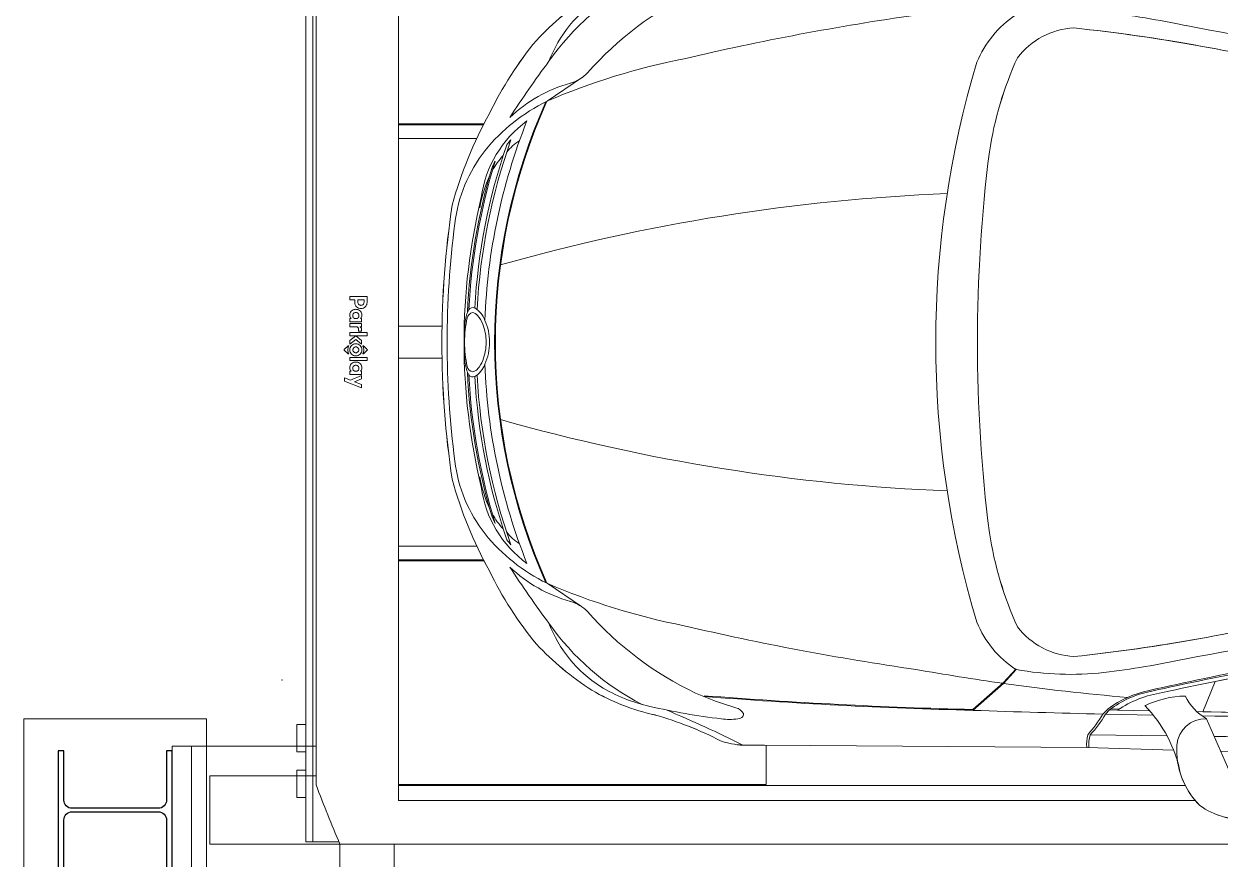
# Model space of a CAD drawing. Header units: inches. Extents: x 2378 to 8138, y 788 to 3743.
# Drawn here: x 4572.7 to 4834.7, y 1722.4 to 1905.4 of the extents above; entities that cross this region are included whole.
import ezdxf

# ---------------------------------------------------------------- set-up
doc = ezdxf.new("R2010")
doc.units = ezdxf.units.IN
doc.header["$MEASUREMENT"] = 0
doc.set_wipeout_variables(frame=1)
doc.linetypes.add('PHANTOM', pattern=[12.7, 6.35, -1.27, 1.27, -1.27, 1.27, -1.27])
for name, color, linetype in [('PK24-LOGO', 7, 'Continuous'), ('PK24E', 7, 'Continuous'), ('PK24E-COMP-CAR', 7, 'Continuous'), ('PK24E-STRUCT-STEEL', 254, 'Continuous')]:
    doc.layers.add(name, color=color, linetype=linetype)
for name, color, linetype, true_color in [('PK24E-COMP-PALLET', 132, 'Continuous', 0x00b7c8), ('PK24E-HELPER', 253, 'PHANTOM', 0xa1a1a1), ('PK24E-SYS-LIFT', 31, 'Continuous', 0xffcc5a), ('PK24E-SYS-SHELF', 31, 'Continuous', 0xffcc5a)]:
    doc.layers.add(name, color=color, linetype=linetype, true_color=true_color)

# ---------------------------------------------------------------- blocks, each defined once
blk = doc.blocks.new('STEEL-HEA260--TOP-STRUCT-PK24')
at = {"layer": 'PK24E-STRUCT-STEEL', "color": 8, "true_color": 0x808080}
blk.add_lwpolyline([(11.25, 13), (11.25, 2.175, -0.4142136), (9.45, 0.375), (-9.45, 0.375, -0.4142136), (-11.25, 2.175), (-11.25, 13), (-12.5, 13), (-12.5, -13), (-11.25, -13), (-11.25, -2.175, -0.4142136), (-9.45, -0.375), (9.45, -0.375, -0.4142136), (11.25, -2.175), (11.25, -13), (12.5, -13), (12.5, 13)], format="xyb", close=True, dxfattribs=at)
blk = doc.blocks.new('STEEL-HEA260-WPLATE-TOP-STRUCT-PK24')
at = {"layer": 'PK24E-STRUCT-STEEL', "color": 8, "lineweight": 5, "true_color": 0x808080}
blk.add_lwpolyline([(-20, 20), (20, 20), (20, -20), (-20, -20)], close=True, dxfattribs=at)
at = {"lineweight": 5}
blk.add_blockref('STEEL-HEA260--TOP-STRUCT-PK24', (0, 0), dxfattribs=at)
blk = doc.blocks.new('ELIFT-COLUMNS--TOP-COMP-PKE24')
at = {"lineweight": 5}
blk.add_blockref('STEEL-HEA260-WPLATE-TOP-STRUCT-PK24', (-306.5, 167.5), dxfattribs=at)
blk = doc.blocks.new('ELIFT-DU--TOP-COMP-PKE24')
at = {"layer": 'PK24E-SYS-LIFT', "linetype": 'Continuous', "lineweight": 5}
for p, q in [((-294, 153.5), (-294, 181.5)), ((-294, 181.5), (-289.75, 181.5)), ((-289.75, 181.5), (-257.25, 181.5)), ((-289.75, 153.5), (-289.75, 181.5))]:
    blk.add_line(p, q, dxfattribs=at)
at = {"lineweight": 5}
blk.add_wipeout([(-285.75, 175), (-285.75, 160), (307, 160), (307, 175)], dxfattribs=at)
at = {"layer": 'PK24E-SYS-LIFT', "linetype": 'Continuous', "lineweight": 5}
for p, q in [((-257.25, 181.5), (-257.25, 175)), ((-285.75, 160), (-285.75, 175)), ((-285.75, 175), (307, 175)), ((307, 160), (-285.75, 160)), ((-257.25, 160), (-257.25, 153.5)), ((-245.37, 160), (-245.37, 141.25))]:
    blk.add_line(p, q, dxfattribs=at)
blk = doc.blocks.new('*U39')
blk.add_blockref('ELIFT-COLUMNS--TOP-COMP-PKE24', (0, 0))
blk.add_blockref('ELIFT-DU--TOP-COMP-PKE24', (0, 0))
blk = doc.blocks.new('SEDAN---TOP-COMP-PKE24')
at = {"layer": 'PK24E-COMP-CAR', "lineweight": 5}
for p, q in [((-216.91, 52.81), (-209.34, 57.94)), ((-216.91, -52.81), (-209.34, -57.94)), ((-114.09, -71.56), (-116.92, -74.58)), ((-114.09, -71.73), (-116.92, -74.75)), ((-116.92, -74.58), (-123.58, -80.49)), ((-116.92, -74.75), (-123.58, -80.66)), ((-70.54, -74.33), (-73.22, -80.95)), ((-95.15, -81.48), (-93.97, -80.32)), ((-94.58, -81.49), (-93.64, -80.58)), ((-93.64, -80.58), (-91.91, -80.62)), ((-93.36, -80.34), (-91.61, -80.39)), ((-91.91, -80.62), (-84.91, -80.75)), ((-74.57, -80.93), (-65.09, -81.1)), ((-94.58, -81.49), (-84.09, -81.71)), ((-62.86, -104.5), (-72.44, -82.5)), ((-97.93, -86.02), (-81.06, -86.26)), ((-169.27, -88.29), (-174, -88.29)), ((-98.66, -88.8), (-169.27, -88.29)), ((-98.66, -88.8), (-79.61, -89.39))]:
    blk.add_line(p, q, dxfattribs=at)
for points in [[(-9.49, -90.01, -0.007742), (-69.33, -89.64)], [(-62.86, -104.5, -0.182926), (-73.91, -101.48, -0.158163), (-78.74, -91.93, 0.023024), (-79.61, -89.39), (-98.66, -88.8), (-169.27, -88.29), (-174, -88.29, -0.075259), (-178.89, -87.33, 0.049447), (-193.17, -81.68, -0.080698), (-207.09, -76.23, -0.062715), (-219.23, -66.14, -0.061643), (-229.5, -50.11, -0.061425), (-237.69, -30.02, -0.075225), (-237.69, 30.02, -0.061425), (-229.5, 50.11, -0.061643), (-219.23, 66.14, -0.062715), (-207.09, 76.23, -0.080698)]]:
    blk.add_lwpolyline(points, format="xyb", dxfattribs=at)
for points in [[(-65.09, 81.1), (-73.22, 80.95), (-70.53, 74.32, 0.014822), (-35.67, 68.36, 0.030043), (2.71, 65.49, 0.004063), (16.22, 65.21, 0.035411), (8.42, 80.5)], [(-101.46, 68.87, 0.21976), (-113.83, 62.35, 0.069678), (-119.98, 41.74, 0.063275), (-119.98, -41.74, 0.069678), (-113.83, -62.35, 0.21976), (-101.46, -68.87, 0.037117), (-46.41, -58.91, 0.360325), (-42.69, -53.02, -0.038423), (-47.08, -18.45, -0.032223), (-54.77, -15.32, -0.201945), (-57.16, -11.11), (-57.16, 11.11, -0.201945), (-54.77, 15.32, -0.032223), (-47.08, 18.45, -0.038423), (-42.69, 53.02, 0.360325), (-46.41, 58.91, 0.037117)], [(-35.67, -68.36, 0.014822), (-70.53, -74.32), (-73.22, -80.95), (-65.09, -81.1), (8.42, -80.5, 0.035411), (16.22, -65.21, 0.004063), (2.71, -65.49, 0.030043)]]:
    blk.add_lwpolyline(points, format="xyb", close=True, dxfattribs=at)
for centre, radius, start, end in [((-170.4, 29.26), 56.29, 117.1325, 144.9762), ((-173.07, 23), 63.18, 122.5877, 136.9421), ((-152.98, 10.65), 73.28, 115.3484, 138.6962), ((48.2, 656.1), 594.88, 257.06162, 261.83817), ((50.14, 668.51), 607.14, 257.16578, 261.83301), ((47.41, 659.23), 596.69, 257.46559, 261.99639), ((-189.22, 50.92), 29.29, 123.1182, 158.6656), ((-52.64, -509.63), 587.29, 98.16734, 103.21053), ((-101.49, 52.6), 22.96, 123.6769, 157.6102), ((-118.87, -126.79), 200.59, 77.923, 83.141), ((-100.59, 52.21), 16.68, 92.9735, 142.5507), ((-140.88, -306.38), 377.31, 75.6057, 84.0024), ((209.43, 1589.03), 1546.4, 259.32932, 260.89545), ((-159.64, 16.61), 77.48, 140.2708, 154.3805), ((-20.48, -83.54), 243.89, 143.4887, 147.0067), ((-158.26, -83.55), 148.45, 101.1054, 113.2737), ((81.19, 0), 212.94, 163.2572, 196.7428), ((-43.31, 30.11), 77.54, 155.4324, 171.3758), ((-214.29, 65.25), 8.83, 286.3623, 315.0949), ((-203.41, 26.57), 31.35, 105.5199, 133.6166), ((-199.28, 16.8), 40.1, 116.0817, 141.0743), ((-99.23, 0), 129.15, 155.9157, 204.0843), ((-99.06, 0), 129.15, 155.8616, 204.1384), ((-152.11, 6.89), 88.65, 150.8176, 164.8775), ((-206.61, 28.32), 24.95, 126.0607, 172.1709), ((-99.65, -0.01), 130.96, 158.2662, 177.8999), ((-205.51, 22.25), 31.83, 141.6601, 173.1733), ((-99.67, -0.01), 133.28, 161.0425, 176.7705), ((-99.66, -0.01), 132.78, 160.4779, 176.8863), ((-216.31, 33.98), 12.15, 123.0411, 140.9727), ((-198.32, 21.08), 35.27, 138.6846, 140.9658), ((-99.68, 0), 134.56, 162.8481, 176.962), ((-185.33, 17.99), 48.1, 153.192, 155.3203), ((-213.93, 29.41), 17.05, 137.5427, 151.3063), ((208.52, 0), 331.14, 172.7589, 187.2411), ((-99.66, -0.01), 134.86, 163.5999, 177.2039), ((-197.47, 22.79), 34.84, 156.654, 168.918), ((-99.69, 0), 135.4, 166.4538, 193.5462), ((-112.46, -386.64), 419.55, 92.2915, 105.8548), ((-39.3, 0), 200.64, 171.3961, 188.6039), ((-36.68, 0), 202.11, 172.5993, 187.4007), ((-212.26, 0.19), 22.72, 166.9051, 180.4687), ((-228.37, 3.97), 6.5, 150.9416, 173.9628), ((-232.9, 5.01), 1.53, 102.1025, 167.8605), ((-233.19, 6.58), 1.02, 63.7035, 147.9621), ((-233.52, 4.76), 1.77, 38.8304, 81.862), ((-235.4, 3.07), 5.18, 19.4522, 58.9919), ((-237.14, 1.55), 6.6, 21.4953, 40.8079), ((-202.83, 0.56), 32.26, 172.7148, 178.7464), ((-240.92, 0.01), 10.68, 359.9671, 21.793), ((-241.08, 0.02), 11.58, 359.9064, 24.3217), ((-202.83, -0.56), 32.26, 181.2536, 187.2852), ((-212.26, -0.19), 22.72, 179.5313, 193.0949), ((-240.92, -0.01), 10.68, 338.207, 0.0329), ((-241.08, -0.02), 11.58, 335.6783, 0.0936), ((-228.37, -3.97), 6.5, 186.0372, 209.0584), ((-235.4, -3.07), 5.18, 301.0081, 340.5478), ((-237.14, -1.55), 6.6, 319.1921, 338.5047), ((-99.65, 0.01), 130.96, 182.1001, 201.7338), ((-232.9, -5.01), 1.53, 192.1395, 257.8975), ((-99.66, 0.01), 134.86, 182.7961, 196.4001), ((-99.68, 0), 134.56, 183.038, 197.1519), ((-233.19, -6.58), 1.02, 212.0379, 296.2965), ((-233.52, -4.76), 1.77, 278.138, 321.1696), ((-99.67, 0.01), 133.28, 183.2295, 198.9575), ((-99.66, 0.01), 132.78, 183.1137, 199.5221), ((-112.46, 386.64), 419.55, 254.1452, 267.7085), ((-205.51, -22.25), 31.83, 186.8267, 218.3399), ((-152.11, -6.89), 88.65, 195.1225, 209.1824), ((-197.47, -22.79), 34.84, 191.082, 203.346), ((-206.61, -28.32), 24.95, 187.8291, 233.9393), ((-185.33, -17.99), 48.1, 204.6797, 206.808), ((-213.93, -29.41), 17.05, 208.6937, 222.4573), ((-216.31, -33.98), 12.15, 219.0273, 236.9589), ((-43.31, -30.11), 77.54, 188.6242, 204.5676), ((-199.28, -16.8), 40.1, 218.9257, 243.9183), ((-198.32, -21.08), 35.27, 219.0342, 221.3154), ((-20.48, 83.54), 243.89, 212.9933, 216.5113), ((-203.41, -26.57), 31.35, 226.3834, 254.4801), ((-159.64, -16.61), 77.48, 205.6195, 219.7292), ((-158.26, 83.55), 148.45, 246.7263, 258.8946), ((-214.29, -65.25), 8.83, 44.9051, 73.6377), ((-152.98, -10.65), 73.28, 221.3038, 244.6516), ((-140.88, 306.38), 377.31, 275.9976, 284.3943), ((-170.4, -29.26), 56.29, 215.0238, 242.8675), ((-189.22, -50.92), 29.29, 201.3344, 236.8818), ((-52.64, 509.63), 587.29, 256.78947, 261.83266), ((-101.49, -52.6), 22.96, 202.3898, 236.3231), ((-100.59, -52.21), 16.68, 217.4493, 267.0265), ((209.43, -1589.03), 1546.4, 99.10455, 100.67068), ((-173.07, -23), 63.18, 223.0579, 237.4123), ((48.2, -656.1), 594.88, 98.16183, 102.93838), ((50.14, -668.51), 607.14, 98.16699, 102.83422), ((-118.87, 126.79), 200.59, 276.859, 282.077), ((47.41, -659.23), 596.69, 98.00361, 102.53441), ((-45, 438.56), 518.32, 259.8801, 262.005), ((-102.26, -4.78), 67.99, 259.9819, 276.1991), ((-186.34, -43.99), 36.69, 239.0247, 257.3652), ((-43.08, 455.9), 535.77, 262.0779, 265.0081), ((-183.36, -36.09), 46.63, 239.4034, 257.8579), ((-160.31, -24.5), 57.62, 245.3419, 254.6998), ((-95.87, 1030.24), 1111.07, 265.52774, 268.57079), ((-95.87, 1030.07), 1111.07, 265.52774, 268.57079), ((-80.5, -98.49), 22.61, 101.4713, 126.5562), ((-80.74, -97.3), 21.15, 100.8688, 127.7306), ((-78.45, -100.5), 24, 98.7225, 124.1121), ((-76.49, -99.59), 22.08, 91.5527, 115.3696), ((-66.73, -72.51), 11.5, 205.754, 240.2655), ((-161.84, 60.16), 143.68, 256.9173, 263.249), ((-297.73, -335.52), 276.47, 63.4128, 67.2481), ((-176.09, -82.51), 2.49, 28.0846, 76.8016), ((-36.32, 2454.38), 2536.54, 268.02863, 268.67112), ((-106.68, -100.05), 29.09, 10.7087, 44.576), ((-214.5, -156.5), 77.8, 62.7613, 74.0845), ((-176.92, -69.41), 13.23, 262.1439, 277.8263), ((-175.21, -80.92), 1.6, 273.0254, 318.3488), ((-174.55, -81.55), 0.692, 321.1875, 18.2745), ((-120.33, -66.66), 29.22, 318.5421, 329.5288), ((-112.63, -71.62), 20.57, 315.5959, 331.3246), ((-72.64, -88.8), 6.31, 88.1706, 175.2645), ((-36.58, 2440.23), 2522.39, 269.16371, 271.18606), ((-88.33, -88.24), 10.35, 167.547, 183.0978), ((-90.22, -88.08), 7.98, 165.0303, 185.2153), ((-4.65, 5675.73), 5762.5, 269.342781, 270.173243), ((-173.26, -71.64), 16.67, 250.2657, 267.4813), ((-61.6, -89.26), 17.35, 176.776, 224.7935), ((-64.4, -88.4), 16.17, 233.9975, 275.4625)]:
    blk.add_arc(centre, radius, start, end, dxfattribs=at)
blk = doc.blocks.new('LOGO----DECOR-PK24')
at = {"layer": 'PK24-LOGO', "lineweight": 5}
for p, q in [((-10, 2.13), (-8.71, 2.13)), ((-10, -1.62), (-10, 2.13)), ((-9.29, 1.47), (-9.29, 0.11)), ((-8.76, 1.47), (-9.29, 1.47)), ((-9.29, 0.11), (-8.76, 0.11)), ((-8.61, 1.46), (-8.76, 1.47)), ((-8.76, 0.11), (-8.61, 0.13)), ((-8.71, 2.13), (-8.43, 2.11)), ((-8.48, 1.42), (-8.61, 1.46)), ((-8.61, 0.13), (-8.48, 0.17)), ((-8.36, 1.35), (-8.48, 1.42)), ((-8.48, 0.17), (-8.36, 0.23)), ((-8.43, 2.11), (-8.3, 2.07)), ((-8.26, 1.27), (-8.36, 1.35)), ((-8.36, 0.23), (-8.26, 0.31)), ((-8.3, 2.07), (-8.17, 2.03)), ((-8.19, 1.17), (-8.26, 1.27)), ((-8.26, 0.31), (-8.19, 0.41)), ((-8.13, 1.05), (-8.19, 1.17)), ((-8.19, 0.41), (-8.13, 0.53)), ((-8.17, 2.03), (-7.94, 1.9)), ((-8.09, 0.93), (-8.13, 1.05)), ((-8.13, 0.53), (-8.09, 0.66)), ((-8.08, 0.79), (-8.09, 0.93)), ((-8.09, 0.66), (-8.08, 0.79)), ((-7.94, 1.9), (-7.74, 1.74)), ((-7.74, 1.74), (-7.58, 1.55)), ((-7.58, 0.04), (-7.74, -0.16)), ((-7.58, 1.55), (-7.46, 1.32)), ((-7.46, 0.27), (-7.58, 0.04)), ((-7.46, 1.32), (-7.38, 1.06)), ((-7.38, 0.52), (-7.46, 0.27)), ((-7.38, 1.06), (-7.36, 0.79)), ((-7.36, 0.79), (-7.38, 0.52)), ((-7.19, -0.02), (-7.16, 0.13)), ((-7.16, 0.13), (-7.11, 0.26)), ((-7.11, 0.26), (-6.98, 0.49)), ((-6.98, 0.49), (-6.82, 0.68)), ((-6.82, 0.68), (-6.62, 0.82)), ((-6.62, 0.82), (-6.41, 0.92)), ((-6.42, 0.06), (-6.48, -0.05)), ((-6.33, 0.17), (-6.42, 0.06)), ((-6.41, 0.92), (-6.19, 0.98)), ((-6.23, 0.25), (-6.33, 0.17)), ((-6.11, 0.31), (-6.23, 0.25)), ((-6.19, 0.98), (-5.97, 1)), ((-5.98, 0.35), (-6.11, 0.31)), ((-5.84, 0.36), (-5.98, 0.35)), ((-5.97, 1), (-5.74, 0.98)), ((-5.71, 0.35), (-5.84, 0.36)), ((-5.74, 0.98), (-5.53, 0.92)), ((-5.58, 0.31), (-5.71, 0.35)), ((-5.47, 0.24), (-5.58, 0.31)), ((-5.53, 0.92), (-5.35, 0.82)), ((-5.37, 0.16), (-5.47, 0.24)), ((-5.29, 0.06), (-5.37, 0.16)), ((-5.35, 0.82), (-5.21, 0.7)), ((-5.23, -0.06), (-5.29, 0.06)), ((-5.21, 0.7), (-5.21, 0.95)), ((-5.21, 0.95), (-4.5, 0.95)), ((-4.5, 0.95), (-4.5, -1.62)), ((-3.41, 0.95), (-4.11, 0.95)), ((-4.11, 0.95), (-4.11, -1.62)), ((-3.41, 0.53), (-3.41, 0.95)), ((-3.36, 0.62), (-3.41, 0.53)), ((-3.37, -0.03), (-3.32, 0.06)), ((-3.29, 0.71), (-3.36, 0.62)), ((-3.32, 0.06), (-3.26, 0.13)), ((-3.22, 0.78), (-3.29, 0.71)), ((-3.26, 0.13), (-3.19, 0.19)), ((-3.14, 0.84), (-3.22, 0.78)), ((-3.19, 0.19), (-3.11, 0.23)), ((-3.05, 0.89), (-3.14, 0.84)), ((-3.11, 0.23), (-3.02, 0.26)), ((-2.94, 0.92), (-3.05, 0.89)), ((-3.02, 0.26), (-2.92, 0.27)), ((-2.83, 0.94), (-2.94, 0.92)), ((-2.92, 0.27), (-2.42, 0.27)), ((-2.7, 0.95), (-2.83, 0.94)), ((-2.42, 0.95), (-2.7, 0.95)), ((-2.42, 0.27), (-2.42, 0.95)), ((-1.42, 2.13), (-2.13, 2.13)), ((-2.13, 2.13), (-2.13, -1.62)), ((-1.42, -1.62), (-1.42, 2.13)), ((-0.37, 0.95), (-1.42, -0.33)), ((-0.61, -0.33), (0.44, 0.95)), ((0.44, 0.95), (-0.37, 0.95)), ((0.44, 0.19), (0.36, -0.06)), ((0.56, 0.41), (0.44, 0.19)), ((0.72, 0.61), (0.56, 0.41)), ((0.92, 0.77), (0.72, 0.61)), ((0.77, 1.32), (0.79, 1.37)), ((0.78, 1.26), (0.77, 1.32)), ((0.81, 1.24), (0.78, 1.26)), ((0.79, 1.37), (1.61, 2.19)), ((0.85, 1.23), (0.81, 1.24)), ((0.89, 1.24), (0.85, 1.23)), ((1.07, 1.32), (0.89, 1.24)), ((1.15, 0.9), (0.92, 0.77)), ((1.27, 1.37), (1.07, 1.32)), ((1.07, -0.08), (1.13, 0.03)), ((1.13, 0.03), (1.21, 0.12)), ((1.4, 0.98), (1.15, 0.9)), ((1.21, 0.12), (1.3, 0.2)), ((1.46, 1.41), (1.27, 1.37)), ((1.3, 0.2), (1.41, 0.26)), ((1.67, 1), (1.4, 0.98)), ((1.41, 0.26), (1.54, 0.3)), ((1.67, 1.42), (1.46, 1.41)), ((1.54, 0.3), (1.67, 0.31)), ((1.61, 2.19), (1.67, 2.21)), ((1.67, 2.21), (1.73, 2.19)), ((1.87, 1.41), (1.67, 1.42)), ((1.94, 0.98), (1.67, 1)), ((1.67, 0.31), (1.8, 0.3)), ((1.73, 2.19), (2.54, 1.37)), ((1.8, 0.3), (1.92, 0.26)), ((2.07, 1.37), (1.87, 1.41)), ((1.92, 0.26), (2.03, 0.2)), ((2.19, 0.9), (1.94, 0.98)), ((2.03, 0.2), (2.13, 0.12)), ((2.26, 1.32), (2.07, 1.37)), ((2.13, 0.12), (2.2, 0.03)), ((2.41, 0.77), (2.19, 0.9)), ((2.2, 0.03), (2.26, -0.08)), ((2.45, 1.24), (2.26, 1.32)), ((2.61, 0.61), (2.41, 0.77)), ((2.48, 1.23), (2.45, 1.24)), ((2.52, 1.24), (2.48, 1.23)), ((2.55, 1.26), (2.52, 1.24)), ((2.54, 1.37), (2.57, 1.32)), ((2.57, 1.32), (2.55, 1.26)), ((2.78, 0.41), (2.61, 0.61)), ((2.9, 0.19), (2.78, 0.41)), ((2.98, -0.06), (2.9, 0.19)), ((3.31, 2.13), (4.01, 2.13)), ((3.31, -1.62), (3.31, 2.13)), ((4.01, 2.13), (4.01, -1.62)), ((4.37, -0.02), (4.4, 0.13)), ((4.4, 0.13), (4.45, 0.26)), ((4.45, 0.26), (4.58, 0.49)), ((4.58, 0.49), (4.74, 0.68)), ((4.74, 0.68), (4.93, 0.82)), ((4.93, 0.82), (5.15, 0.92)), ((5.14, 0.06), (5.08, -0.05)), ((5.23, 0.17), (5.14, 0.06)), ((5.15, 0.92), (5.37, 0.98)), ((5.33, 0.25), (5.23, 0.17)), ((5.45, 0.31), (5.33, 0.25)), ((5.37, 0.98), (5.59, 1)), ((5.58, 0.35), (5.45, 0.31)), ((5.72, 0.36), (5.58, 0.35)), ((5.59, 1), (5.82, 0.98)), ((5.85, 0.35), (5.72, 0.36)), ((5.82, 0.98), (6.03, 0.92)), ((5.98, 0.31), (5.85, 0.35)), ((6.09, 0.24), (5.98, 0.31)), ((6.03, 0.92), (6.21, 0.82)), ((6.19, 0.16), (6.09, 0.24)), ((6.27, 0.06), (6.19, 0.16)), ((6.21, 0.82), (6.35, 0.7)), ((6.32, -0.06), (6.27, 0.06)), ((6.35, 0.7), (6.35, 0.95)), ((6.35, 0.95), (7.06, 0.95)), ((7.06, 0.95), (7.06, -1.62)), ((8.33, -1.51), (7.31, 0.95)), ((7.31, 0.95), (8.05, 0.95)), ((8.05, 0.95), (8.68, -0.63)), ((10, 0.95), (8.51, -2.81)), ((8.68, -0.63), (9.27, 0.95)), ((9.27, 0.95), (10, 0.95)), ((-9.29, -1.62), (-10, -1.62)), ((-8.71, -0.55), (-9.29, -0.55)), ((-9.29, -0.55), (-9.29, -1.62)), ((-8.43, -0.52), (-8.71, -0.55)), ((-8.3, -0.49), (-8.43, -0.52)), ((-8.17, -0.44), (-8.3, -0.49)), ((-7.94, -0.32), (-8.17, -0.44)), ((-7.74, -0.16), (-7.94, -0.32)), ((-7.22, -0.33), (-7.21, -0.17)), ((-7.21, -0.5), (-7.22, -0.33)), ((-7.21, -0.17), (-7.19, -0.02)), ((-7.19, -0.65), (-7.21, -0.5)), ((-7.16, -0.79), (-7.19, -0.65)), ((-7.1, -0.92), (-7.16, -0.79)), ((-6.97, -1.15), (-7.1, -0.92)), ((-6.81, -1.34), (-6.97, -1.15)), ((-6.62, -1.48), (-6.81, -1.34)), ((-6.41, -1.59), (-6.62, -1.48)), ((-6.52, -0.18), (-6.53, -0.33)), ((-6.53, -0.33), (-6.52, -0.47)), ((-6.48, -0.05), (-6.52, -0.18)), ((-6.52, -0.47), (-6.48, -0.6)), ((-6.48, -0.6), (-6.42, -0.72)), ((-6.42, -0.72), (-6.33, -0.82)), ((-6.19, -1.65), (-6.41, -1.59)), ((-6.33, -0.82), (-6.23, -0.9)), ((-6.23, -0.9), (-6.11, -0.97)), ((-5.98, -1.67), (-6.19, -1.65)), ((-6.11, -0.97), (-5.98, -1.01)), ((-5.98, -1.01), (-5.84, -1.02)), ((-5.74, -1.65), (-5.98, -1.67)), ((-5.84, -1.02), (-5.71, -1.01)), ((-5.53, -1.57), (-5.74, -1.65)), ((-5.71, -1.01), (-5.58, -0.97)), ((-5.58, -0.97), (-5.47, -0.9)), ((-5.35, -1.47), (-5.53, -1.57)), ((-5.47, -0.9), (-5.37, -0.82)), ((-5.37, -0.82), (-5.29, -0.72)), ((-5.21, -1.33), (-5.35, -1.47)), ((-5.29, -0.72), (-5.23, -0.6)), ((-5.2, -0.19), (-5.23, -0.06)), ((-5.23, -0.6), (-5.2, -0.47)), ((-5.21, -1.62), (-5.21, -1.33)), ((-5.21, -1.33), (-5.21, -1.33)), ((-4.5, -1.62), (-5.21, -1.62)), ((-5.19, -0.33), (-5.2, -0.19)), ((-5.2, -0.47), (-5.19, -0.33)), ((-4.11, -1.62), (-3.41, -1.62)), ((-3.41, -0.21), (-3.4, -0.12)), ((-3.41, -1.62), (-3.41, -0.21)), ((-3.4, -0.12), (-3.37, -0.03)), ((-2.13, -1.62), (-1.42, -1.62)), ((-1.42, -0.33), (-0.37, -1.62)), ((0.44, -1.62), (-0.61, -0.33)), ((-0.37, -1.62), (0.44, -1.62)), ((0.36, -0.06), (0.33, -0.33)), ((0.33, -0.33), (0.36, -0.6)), ((0.36, -0.6), (0.44, -0.85)), ((0.44, -0.85), (0.56, -1.08)), ((0.56, -1.08), (0.72, -1.28)), ((0.72, -1.28), (0.92, -1.44)), ((0.77, -1.98), (0.78, -1.93)), ((0.79, -2.04), (0.77, -1.98)), ((0.78, -1.93), (0.81, -1.9)), ((1.61, -2.85), (0.79, -2.04)), ((0.81, -1.9), (0.85, -1.89)), ((0.85, -1.89), (0.89, -1.9)), ((0.89, -1.9), (1.07, -1.98)), ((0.92, -1.44), (1.15, -1.56)), ((1.02, -0.33), (1.03, -0.2)), ((1.03, -0.46), (1.02, -0.33)), ((1.03, -0.2), (1.07, -0.08)), ((1.07, -0.59), (1.03, -0.46)), ((1.13, -0.7), (1.07, -0.59)), ((1.07, -1.98), (1.27, -2.04)), ((1.21, -0.79), (1.13, -0.7)), ((1.15, -1.56), (1.4, -1.64)), ((1.3, -0.87), (1.21, -0.79)), ((1.27, -2.04), (1.46, -2.07)), ((1.41, -0.93), (1.3, -0.87)), ((1.4, -1.64), (1.67, -1.67)), ((1.54, -0.97), (1.41, -0.93)), ((1.46, -2.07), (1.67, -2.09)), ((1.67, -0.98), (1.54, -0.97)), ((1.8, -0.97), (1.67, -0.98)), ((1.67, -1.67), (1.94, -1.64)), ((1.67, -2.09), (1.87, -2.07)), ((2.54, -2.04), (1.73, -2.85)), ((1.92, -0.93), (1.8, -0.97)), ((1.87, -2.07), (2.07, -2.04)), ((2.03, -0.87), (1.92, -0.93)), ((1.94, -1.64), (2.19, -1.56)), ((2.13, -0.79), (2.03, -0.87)), ((2.07, -2.04), (2.26, -1.98)), ((2.2, -0.7), (2.13, -0.79)), ((2.19, -1.56), (2.41, -1.44)), ((2.26, -0.59), (2.2, -0.7)), ((2.26, -0.08), (2.3, -0.2)), ((2.3, -0.46), (2.26, -0.59)), ((2.26, -1.98), (2.45, -1.9)), ((2.3, -0.2), (2.31, -0.33)), ((2.31, -0.33), (2.3, -0.46)), ((2.41, -1.44), (2.61, -1.28)), ((2.45, -1.9), (2.48, -1.89)), ((2.48, -1.89), (2.52, -1.9)), ((2.52, -1.9), (2.55, -1.93)), ((2.57, -1.98), (2.54, -2.04)), ((2.55, -1.93), (2.57, -1.98)), ((2.61, -1.28), (2.78, -1.08)), ((2.78, -1.08), (2.9, -0.85)), ((2.9, -0.85), (2.98, -0.6)), ((3, -0.33), (2.98, -0.06)), ((2.98, -0.6), (3, -0.33)), ((4.01, -1.62), (3.31, -1.62)), ((4.34, -0.17), (4.37, -0.02)), ((4.34, -0.33), (4.34, -0.17)), ((4.34, -0.5), (4.34, -0.33)), ((4.37, -0.65), (4.34, -0.5)), ((4.4, -0.79), (4.37, -0.65)), ((4.46, -0.92), (4.4, -0.79)), ((4.59, -1.15), (4.46, -0.92)), ((4.75, -1.34), (4.59, -1.15)), ((4.94, -1.48), (4.75, -1.34)), ((5.15, -1.59), (4.94, -1.48)), ((5.04, -0.18), (5.03, -0.33)), ((5.03, -0.33), (5.04, -0.47)), ((5.08, -0.05), (5.04, -0.18)), ((5.04, -0.47), (5.08, -0.6)), ((5.08, -0.6), (5.14, -0.72)), ((5.14, -0.72), (5.23, -0.82)), ((5.37, -1.65), (5.15, -1.59)), ((5.23, -0.82), (5.33, -0.9)), ((5.33, -0.9), (5.45, -0.97)), ((5.58, -1.67), (5.37, -1.65)), ((5.45, -0.97), (5.58, -1.01)), ((5.58, -1.01), (5.72, -1.02)), ((5.81, -1.65), (5.58, -1.67)), ((5.72, -1.02), (5.85, -1.01)), ((6.03, -1.57), (5.81, -1.65)), ((5.85, -1.01), (5.98, -0.97)), ((5.98, -0.97), (6.09, -0.9)), ((6.21, -1.47), (6.03, -1.57)), ((6.09, -0.9), (6.19, -0.82)), ((6.19, -0.82), (6.27, -0.72)), ((6.35, -1.33), (6.21, -1.47)), ((6.27, -0.72), (6.32, -0.6)), ((6.36, -0.19), (6.32, -0.06)), ((6.32, -0.6), (6.36, -0.47)), ((6.35, -1.62), (6.35, -1.33)), ((6.35, -1.33), (6.35, -1.33)), ((7.06, -1.62), (6.35, -1.62)), ((6.37, -0.33), (6.36, -0.19)), ((6.36, -0.47), (6.37, -0.33)), ((7.8, -2.81), (8.33, -1.51)), ((1.67, -2.88), (1.61, -2.85)), ((1.73, -2.85), (1.67, -2.88)), ((8.51, -2.81), (7.8, -2.81))]:
    blk.add_line(p, q, dxfattribs=at)
blk = doc.blocks.new('*U40')
at = {"lineweight": 5}
blk.add_wipeout([(-267.5, 96.99), (-262.27, 110), (262.27, 110), (267.5, 96.99), (267.5, -96.99), (262.27, -110), (-262.27, -110), (-267.5, -96.99)], dxfattribs=at)
at = {"layer": 'PK24E-COMP-PALLET', "lineweight": 5}
for p, q in [((-249.45, -100.42), (-249.45, 100.42)), ((-267.5, -96.99), (-267.5, 96.99)), ((-230.71, 47.89), (-249.45, 47.89)), ((-230.82, 47.67), (-249.45, 47.67)), ((-232.31, 44.65), (-249.45, 44.65)), ((-239.91, 3.52), (-249.45, 3.52)), ((-239.91, -3.52), (-249.45, -3.52)), ((-232.31, -44.65), (-249.45, -44.65)), ((-230.82, -47.67), (-249.45, -47.67)), ((-230.71, -47.89), (-249.45, -47.89)), ((-168.92, -96.89), (-168.92, -88.29)), ((-168.92, -96.89), (-249.45, -96.89)), ((-77.07, -97.11), (-249.45, -97.11)), ((-74.88, -100.42), (-249.45, -100.42)), ((262.27, -110), (-262.27, -110))]:
    blk.add_line(p, q, dxfattribs=at)
blk.add_arc((-7.5, 0), 277.5, 200.4566, 203.3531, dxfattribs=at)
at = {"linetype": 'Continuous', "lineweight": 5, "rotation": 270}
blk.add_blockref('LOGO----DECOR-PK24', (-258.47, 0), dxfattribs=at)
at = {"layer": 'PK24E', "lineweight": 5}
blk.add_blockref('SEDAN---TOP-COMP-PKE24', (0, 0), dxfattribs=at)
blk = doc.blocks.new('*U42')
at = {"layer": 'PK24E-HELPER', "lineweight": 5}
blk.add_point((-275, -74), dxfattribs=at)
blk.add_point((-275, -74), dxfattribs=at)
at = {"layer": 'PK24E-SYS-SHELF', "lineweight": 5}
for p, q in [((-268.25, 585.98), (-268.25, -109.5)), ((-269.75, -109.5), (-269.75, 570.8)), ((-269.75, -83.75), (-271.75, -83.75)), ((-271.75, -89.75), (-271.75, -83.75)), ((-271.75, -89.75), (-269.75, -89.75)), ((-269.75, -93.75), (-271.75, -93.75)), ((-271.75, -99.75), (-271.75, -93.75)), ((-271.75, -99.75), (-269.75, -99.75)), ((-268.25, -109.5), (-269.75, -109.5)), ((-268.25, -109.5), (-262.48, -109.5))]:
    blk.add_line(p, q, dxfattribs=at)
at = {"layer": 'PK24E', "lineweight": 5}
blk.add_blockref('*U40', (0, 0), dxfattribs=at)

msp = doc.modelspace()

# ---------------------------------------------------------------- block references
at = {"layer": 'PK24E', "lineweight": 5}
msp.add_blockref('*U39', (4899.17, 1565.63), dxfattribs=at)

# ---------------------------------------------------------------- next in the draw order: block references
msp.add_blockref('*U42', (4904.19, 1835.63), dxfattribs=at)

doc.saveas('drawing.dxf')
